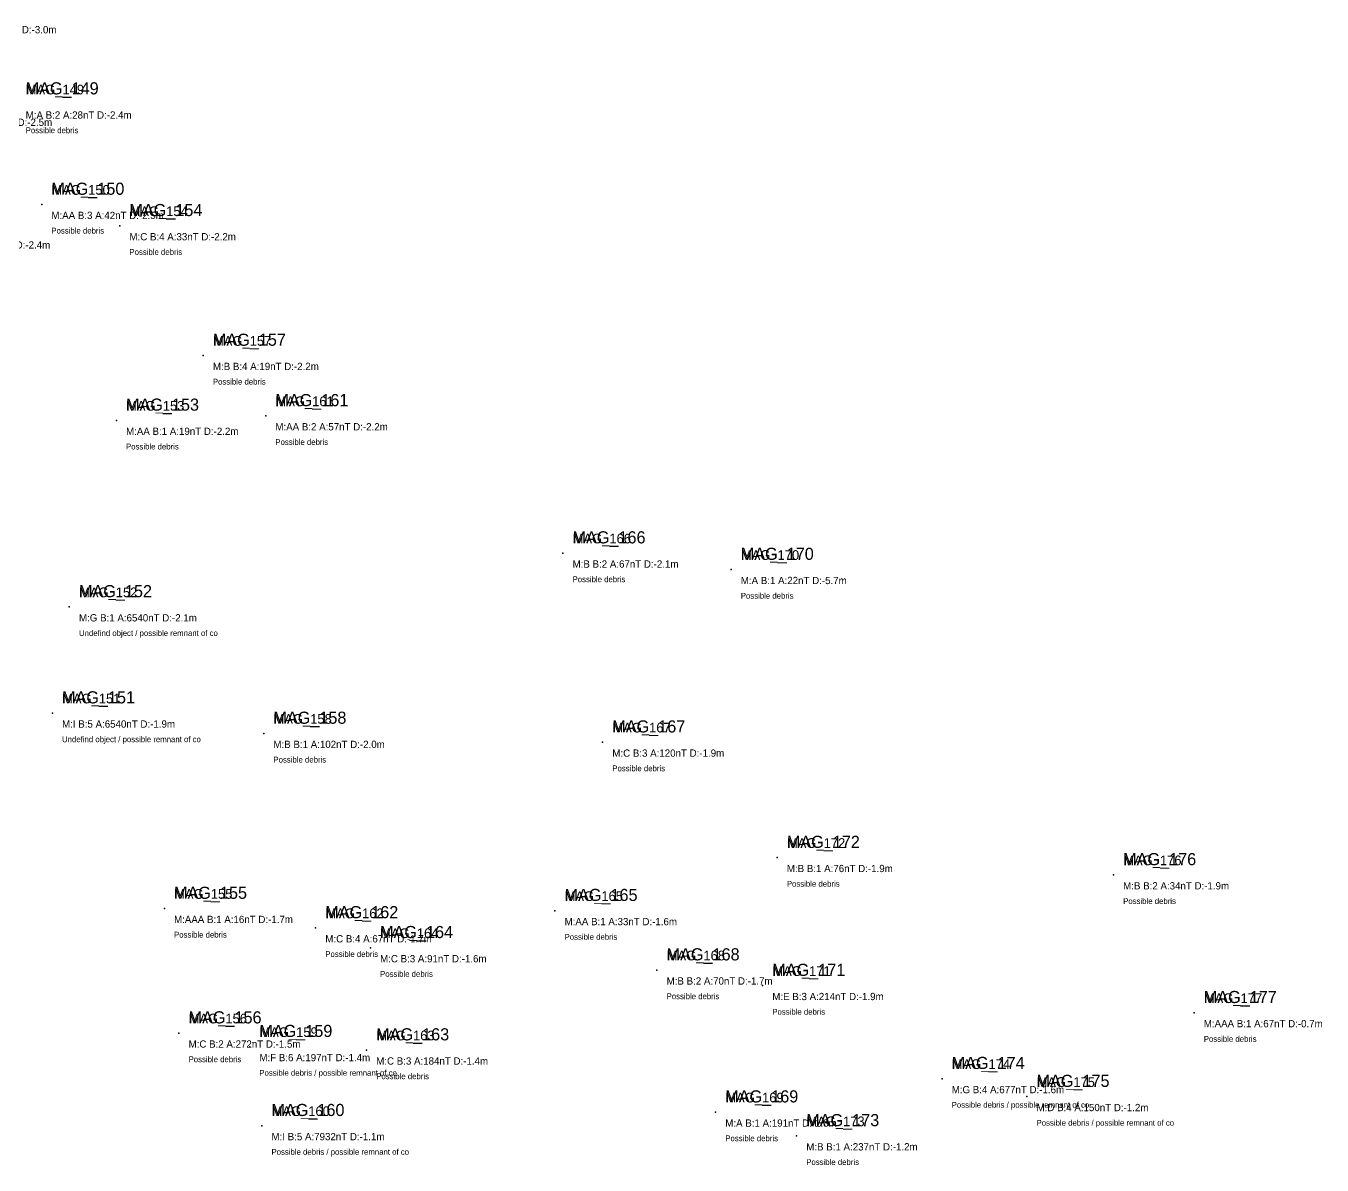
# Model space of a CAD drawing. Extents: x 536277 to 537709, y 710316 to 710988.
# Drawn here: x 536758 to 537025.3, y 710363.8 to 710598.7 of the extents above; entities that cross this region are included whole.
import ezdxf

# ---------------------------------------------------------------- set-up
doc = ezdxf.new("R2010")
doc.units = 0
for name, color, linetype in [('BURIAL_DEEP_5_6', 14, 'CONTINUOUS'), ('BURIAL_MEDIUM_3_4', 13, 'CONTINUOUS'), ('BURIAL_SHALLOW_1_2', 12, 'CONTINUOUS'), ('DEBRIS', 2, 'CONTINUOUS'), ('MASS_EXTREME_H_I', 11, 'CONTINUOUS'), ('MASS_HEAVY_F_G', 10, 'CONTINUOUS'), ('MASS_LIGHT_AAA_AA_A_B', 8, 'CONTINUOUS'), ('MASS_MEDIUM_C_D_E', 9, 'CONTINUOUS'), ('UNDEFINED_CONSTRUCTION', 3, 'CONTINUOUS')]:
    doc.layers.add(name, color=color, linetype=linetype)

msp = doc.modelspace()

# ---------------------------------------------------------------- linework, layer by layer
at = {"layer": 'BURIAL_DEEP_5_6'}
for p in [(536763.413, 710457.025), (536804.113, 710388.225), (536806.613, 710371.925)]:
    msp.add_point(p, dxfattribs=at)
at = {"layer": 'BURIAL_MEDIUM_3_4'}
for p in [(536761.213, 710561.925), (536777.313, 710557.525), (536794.529, 710530.777), (536876.913, 710451.025), (536817.713, 710412.725), (536829.013, 710408.625), (536909.913, 710400.825), (536828.213, 710387.525), (536946.913, 710381.625), (536964.413, 710377.925)]:
    msp.add_point(p, dxfattribs=at)
at = {"layer": 'BURIAL_SHALLOW_1_2'}
for p in [(536776.612, 710517.397), (536807.413, 710518.325), (536868.713, 710490.025), (536903.413, 710486.625), (536766.913, 710478.925), (536807.013, 710452.825), (536912.913, 710427.225), (536982.279, 710423.652), (536786.513, 710416.725), (536867.063, 710416.274), (536888.113, 710404.025), (536998.913, 710395.225), (536789.513, 710391.025), (536900.213, 710374.725), (536916.913, 710369.825)]:
    msp.add_point(p, dxfattribs=at)
at = {"layer": 'DEBRIS'}
for p in [(536761.213, 710561.925), (536777.313, 710557.525), (536794.529, 710530.777), (536776.612, 710517.397), (536807.413, 710518.325), (536868.713, 710490.025), (536903.413, 710486.625), (536807.013, 710452.825), (536876.913, 710451.025), (536912.913, 710427.225), (536982.279, 710423.652), (536786.513, 710416.725), (536867.063, 710416.274), (536817.713, 710412.725), (536829.013, 710408.625), (536888.113, 710404.025), (536909.913, 710400.825), (536998.913, 710395.225), (536789.513, 710391.025), (536804.113, 710388.225), (536828.213, 710387.525), (536946.913, 710381.625), (536964.413, 710377.925), (536900.213, 710374.725), (536806.613, 710371.925), (536916.913, 710369.825)]:
    msp.add_point(p, dxfattribs=at)
at = {"layer": 'MASS_EXTREME_H_I'}
for p in [(536763.413, 710457.025), (536806.613, 710371.925)]:
    msp.add_point(p, dxfattribs=at)
at = {"layer": 'MASS_HEAVY_F_G'}
for p in [(536766.913, 710478.925), (536804.113, 710388.225), (536946.913, 710381.625)]:
    msp.add_point(p, dxfattribs=at)
at = {"layer": 'MASS_LIGHT_AAA_AA_A_B'}
for p in [(536761.213, 710561.925), (536794.529, 710530.777), (536776.612, 710517.397), (536807.413, 710518.325), (536868.713, 710490.025), (536903.413, 710486.625), (536807.013, 710452.825), (536912.913, 710427.225), (536982.279, 710423.652), (536786.513, 710416.725), (536867.063, 710416.274), (536888.113, 710404.025), (536998.913, 710395.225), (536900.213, 710374.725), (536916.913, 710369.825)]:
    msp.add_point(p, dxfattribs=at)
at = {"layer": 'MASS_MEDIUM_C_D_E'}
for p in [(536777.313, 710557.525), (536876.913, 710451.025), (536817.713, 710412.725), (536829.013, 710408.625), (536909.913, 710400.825), (536789.513, 710391.025), (536828.213, 710387.525), (536964.413, 710377.925)]:
    msp.add_point(p, dxfattribs=at)
at = {"layer": 'UNDEFINED_CONSTRUCTION'}
for p in [(536766.913, 710478.925), (536763.413, 710457.025)]:
    msp.add_point(p, dxfattribs=at)

# ---------------------------------------------------------------- texts
at = {"layer": 'BURIAL_DEEP_5_6'}
for s, p in [('MAG_151', (536765.413, 710459.025)), ('MAG_159', (536806.113, 710390.225)), ('MAG_160', (536808.613, 710373.925))]:
    msp.add_text(s, height=2, dxfattribs=at).set_placement(p)
at = {"layer": 'BURIAL_MEDIUM_3_4'}
for s, p in [('MAG_150', (536763.213, 710563.925)), ('MAG_154', (536779.313, 710559.525)), ('MAG_157', (536796.529, 710532.777)), ('MAG_167', (536878.913, 710453.025)), ('MAG_162', (536819.713, 710414.725)), ('MAG_164', (536831.013, 710410.625)), ('MAG_171', (536911.913, 710402.825)), ('MAG_163', (536830.213, 710389.525)), ('MAG_174', (536948.913, 710383.625)), ('MAG_175', (536966.413, 710379.925))]:
    msp.add_text(s, height=2, dxfattribs=at).set_placement(p)
at = {"layer": 'BURIAL_SHALLOW_1_2'}
for s, p in [('MAG_149', (536757.913, 710584.625)), ('MAG_161', (536809.413, 710520.325)), ('MAG_153', (536778.612, 710519.397)), ('MAG_166', (536870.713, 710492.025)), ('MAG_170', (536905.413, 710488.625)), ('MAG_152', (536768.913, 710480.925)), ('MAG_158', (536809.013, 710454.825)), ('MAG_172', (536914.913, 710429.225)), ('MAG_176', (536984.279, 710425.652)), ('MAG_155', (536788.513, 710418.725)), ('MAG_165', (536869.063, 710418.274)), ('MAG_168', (536890.113, 710406.025)), ('MAG_177', (537000.913, 710397.225)), ('MAG_156', (536791.513, 710393.025)), ('MAG_169', (536902.213, 710376.725)), ('MAG_173', (536918.913, 710371.825))]:
    msp.add_text(s, height=2, dxfattribs=at).set_placement(p)
at = {"layer": 'DEBRIS'}
for s, height, p in [('M:A B:1 A:34nT D:-3.0m', 1.5, (536742.413, 710597.225)), ('MAG_149', 2.5, (536757.913, 710584.625)), ('M:A B:2 A:28nT D:-2.4m', 1.5, (536757.913, 710579.625)), ('M:E B:3 A:162nT D:-2.5m', 1.5, (536740.413, 710578.125)), ('Possible debris', 1.2, (536757.913, 710576.625)), ('MAG_150', 2.5, (536763.213, 710563.925)), ('MAG_154', 2.5, (536779.313, 710559.525)), ('M:AA B:3 A:42nT D:-2.5m', 1.5, (536763.213, 710558.925)), ('Possible debris', 1.2, (536763.213, 710555.925)), ('M:A B:3 A:104nT D:-2.4m', 1.5, (536740.013, 710552.825)), ('M:C B:4 A:33nT D:-2.2m', 1.5, (536779.313, 710554.525)), ('Possible debris', 1.2, (536779.313, 710551.525)), ('MAG_157', 2.5, (536796.529, 710532.777)), ('M:B B:4 A:19nT D:-2.2m', 1.5, (536796.529, 710527.777)), ('Possible debris', 1.2, (536796.529, 710524.777)), ('MAG_153', 2.5, (536778.612, 710519.397)), ('MAG_161', 2.5, (536809.413, 710520.325)), ('M:AA B:2 A:57nT D:-2.2m', 1.5, (536809.413, 710515.325)), ('M:AA B:1 A:19nT D:-2.2m', 1.5, (536778.612, 710514.397)), ('Possible debris', 1.2, (536809.413, 710512.325)), ('Possible debris', 1.2, (536778.612, 710511.397)), ('MAG_166', 2.5, (536870.713, 710492.025)), ('MAG_170', 2.5, (536905.413, 710488.625)), ('M:B B:2 A:67nT D:-2.1m', 1.5, (536870.713, 710487.025)), ('Possible debris', 1.2, (536870.713, 710484.025)), ('M:A B:1 A:22nT D:-5.7m', 1.5, (536905.413, 710483.625)), ('Possible debris', 1.2, (536905.413, 710480.625)), ('MAG_158', 2.5, (536809.013, 710454.825)), ('MAG_167', 2.5, (536878.913, 710453.025)), ('M:B B:1 A:102nT D:-2.0m', 1.5, (536809.013, 710449.825)), ('M:C B:3 A:120nT D:-1.9m', 1.5, (536878.913, 710448.025)), ('Possible debris', 1.2, (536809.013, 710446.825)), ('Possible debris', 1.2, (536878.913, 710445.025)), ('MAG_172', 2.5, (536914.913, 710429.225)), ('MAG_176', 2.5, (536984.279, 710425.652)), ('M:B B:1 A:76nT D:-1.9m', 1.5, (536914.913, 710424.225)), ('MAG_155', 2.5, (536788.513, 710418.725)), ('MAG_165', 2.5, (536869.063, 710418.274)), ('Possible debris', 1.2, (536914.913, 710421.225)), ('M:B B:2 A:34nT D:-1.9m', 1.5, (536984.279, 710420.652)), ('Possible debris', 1.2, (536984.279, 710417.652)), ('M:AAA B:1 A:16nT D:-1.7m', 1.5, (536788.513, 710413.725)), ('MAG_162', 2.5, (536819.713, 710414.725)), ('M:AA B:1 A:33nT D:-1.6m', 1.5, (536869.063, 710413.274)), ('MAG_164', 2.5, (536831.013, 710410.625)), ('Possible debris', 1.2, (536788.513, 710410.725)), ('M:C B:4 A:67nT D:-1.7m', 1.5, (536819.713, 710409.725)), ('Possible debris', 1.2, (536869.063, 710410.274)), ('Possible debris', 1.2, (536819.713, 710406.725)), ('M:C B:3 A:91nT D:-1.6m', 1.5, (536831.013, 710405.625)), ('MAG_168', 2.5, (536890.113, 710406.025)), ('MAG_171', 2.5, (536911.913, 710402.825)), ('Possible debris', 1.2, (536831.013, 710402.625)), ('M:B B:2 A:70nT D:-1.7m', 1.5, (536890.113, 710401.025)), ('Possible debris', 1.2, (536890.113, 710398.025)), ('M:E B:3 A:214nT D:-1.9m', 1.5, (536911.913, 710397.825)), ('MAG_177', 2.5, (537000.913, 710397.225)), ('Possible debris', 1.2, (536911.913, 710394.825)), ('MAG_156', 2.5, (536791.513, 710393.025)), ('M:AAA B:1 A:67nT D:-0.7m', 1.5, (537000.913, 710392.225)), ('MAG_159', 2.5, (536806.113, 710390.225)), ('MAG_163', 2.5, (536830.213, 710389.525)), ('M:C B:2 A:272nT D:-1.5m', 1.5, (536791.513, 710388.025)), ('Possible debris', 1.2, (537000.913, 710389.225)), ('Possible debris', 1.2, (536791.513, 710385.025)), ('M:F B:6 A:197nT D:-1.4m', 1.5, (536806.113, 710385.225)), ('M:C B:3 A:184nT D:-1.4m', 1.5, (536830.213, 710384.525)), ('MAG_174', 2.5, (536948.913, 710383.625)), ('Possible debris / possible remnant of co', 1.2, (536806.113, 710382.225)), ('Possible debris', 1.2, (536830.213, 710381.525)), ('M:G B:4 A:677nT D:-1.6m', 1.5, (536948.913, 710378.625)), ('MAG_175', 2.5, (536966.413, 710379.925)), ('MAG_169', 2.5, (536902.213, 710376.725)), ('MAG_160', 2.5, (536808.613, 710373.925)), ('Possible debris / possible remnant of co', 1.2, (536948.913, 710375.625)), ('M:D B:4 A:150nT D:-1.2m', 1.5, (536966.413, 710374.925)), ('M:A B:1 A:191nT D:-1.3m', 1.5, (536902.213, 710371.725)), ('MAG_173', 2.5, (536918.913, 710371.825)), ('Possible debris / possible remnant of co', 1.2, (536966.413, 710371.925)), ('M:I B:5 A:7932nT D:-1.1m', 1.5, (536808.613, 710368.925)), ('Possible debris', 1.2, (536902.213, 710368.725)), ('Possible debris / possible remnant of co', 1.2, (536808.613, 710365.925)), ('M:B B:1 A:237nT D:-1.2m', 1.5, (536918.913, 710366.825)), ('Possible debris', 1.2, (536918.913, 710363.825))]:
    msp.add_text(s, height=height, dxfattribs=at).set_placement(p)
at = {"layer": 'MASS_EXTREME_H_I'}
for s, p in [('MAG_151', (536765.413, 710459.025)), ('MAG_160', (536808.613, 710373.925))]:
    msp.add_text(s, height=2, dxfattribs=at).set_placement(p)
at = {"layer": 'MASS_HEAVY_F_G'}
for s, p in [('MAG_152', (536768.913, 710480.925)), ('MAG_159', (536806.113, 710390.225)), ('MAG_174', (536948.913, 710383.625))]:
    msp.add_text(s, height=2, dxfattribs=at).set_placement(p)
at = {"layer": 'MASS_LIGHT_AAA_AA_A_B'}
for s, p in [('MAG_149', (536757.913, 710584.625)), ('MAG_150', (536763.213, 710563.925)), ('MAG_157', (536796.529, 710532.777)), ('MAG_161', (536809.413, 710520.325)), ('MAG_153', (536778.612, 710519.397)), ('MAG_166', (536870.713, 710492.025)), ('MAG_170', (536905.413, 710488.625)), ('MAG_158', (536809.013, 710454.825)), ('MAG_172', (536914.913, 710429.225)), ('MAG_176', (536984.279, 710425.652)), ('MAG_155', (536788.513, 710418.725)), ('MAG_165', (536869.063, 710418.274)), ('MAG_168', (536890.113, 710406.025)), ('MAG_177', (537000.913, 710397.225)), ('MAG_169', (536902.213, 710376.725)), ('MAG_173', (536918.913, 710371.825))]:
    msp.add_text(s, height=2, dxfattribs=at).set_placement(p)
at = {"layer": 'MASS_MEDIUM_C_D_E'}
for s, p in [('MAG_154', (536779.313, 710559.525)), ('MAG_167', (536878.913, 710453.025)), ('MAG_162', (536819.713, 710414.725)), ('MAG_164', (536831.013, 710410.625)), ('MAG_171', (536911.913, 710402.825)), ('MAG_156', (536791.513, 710393.025)), ('MAG_163', (536830.213, 710389.525)), ('MAG_175', (536966.413, 710379.925))]:
    msp.add_text(s, height=2, dxfattribs=at).set_placement(p)
at = {"layer": 'UNDEFINED_CONSTRUCTION'}
for s, height, p in [('MAG_152', 2.5, (536768.913, 710480.925)), ('M:G B:1 A:6540nT D:-2.1m', 1.5, (536768.913, 710475.925)), ('Undefind object / possible remnant of co', 1.2, (536768.913, 710472.925)), ('MAG_151', 2.5, (536765.413, 710459.025)), ('M:I B:5 A:6540nT D:-1.9m', 1.5, (536765.413, 710454.025)), ('Undefind object / possible remnant of co', 1.2, (536765.413, 710451.025))]:
    msp.add_text(s, height=height, dxfattribs=at).set_placement(p)

doc.saveas('drawing.dxf')
